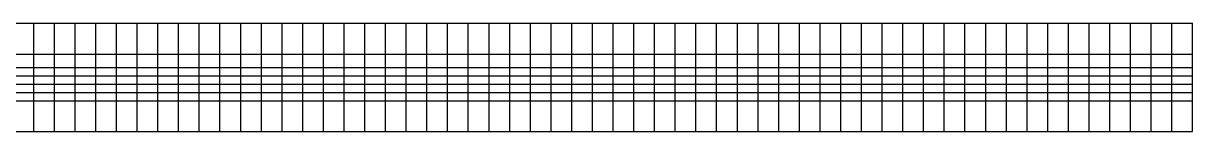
# Model space of a CAD drawing. Header units: millimetres. Extents: x 2497 to 11797, y 1522 to 1758.
# Drawn here: x 10667 to 11797, y 1522 to 1627 of the extents above; entities that cross this region are included whole.
import ezdxf
from ezdxf.enums import TextEntityAlignment as Align

# ---------------------------------------------------------------- set-up
doc = ezdxf.new("R2010")
doc.units = ezdxf.units.MM
doc.layers.add('SX_TABLE', color=7, linetype='Continuous')
doc.styles.add('UNC_GOST_Scheme', font='txt')

# ---------------------------------------------------------------- blocks, each defined once
blk = doc.blocks.new('SX_TCOL')
for p, q in [((-10, 105), (10, 105)), ((10, 0), (10, 105)), ((-10, 75), (10, 75)), ((-10, 62), (10, 62)), ((-10, 54), (10, 54)), ((-10, 46), (10, 46)), ((-10, 38), (10, 38)), ((-10, 30), (10, 30)), ((-10, 0), (10, 0))]:
    blk.add_line(p, q)
at = {"style": 'UNC_GOST_Scheme'}
for tag, p in [('CAB1', (-2.2, 90)), ('CAB2', (2.2, 90)), ('NAME1', (-3.4, 15)), ('NAME2', (0, 15)), ('NAME3', (3.4, 15))]:
    blk.add_attdef(tag, text='', height=2, rotation=90, dxfattribs=at).set_placement(p, align=Align.MIDDLE)
for tag, height, p in [('LINE', 1.8, (0, 58)), ('PH', 2, (0, 50)), ('POW', 2, (0, 42)), ('CUR', 2, (0, 34))]:
    blk.add_attdef(tag, text='', height=height, dxfattribs=at).set_placement(p, align=Align.MIDDLE)

msp = doc.modelspace()

# ---------------------------------------------------------------- block references
at = {"layer": 'SX_TABLE'}
for p in [(10667.2, 1522.5), (10687.2, 1522.5), (10707.2, 1522.5), (10727.2, 1522.5), (10747.2, 1522.5), (10767.2, 1522.5), (10787.2, 1522.5), (10807.2, 1522.5), (10827.2, 1522.5), (10847.2, 1522.5), (10867.2, 1522.5), (10887.2, 1522.5), (10907.2, 1522.5), (10927.2, 1522.5), (10947.2, 1522.5), (10967.2, 1522.5), (10987.2, 1522.5), (11007.2, 1522.5), (11027.2, 1522.5), (11047.2, 1522.5), (11067.2, 1522.5), (11087.2, 1522.5), (11107.2, 1522.5), (11127.2, 1522.5), (11147.2, 1522.5), (11167.2, 1522.5), (11187.2, 1522.5), (11207.2, 1522.5), (11227.2, 1522.5), (11247.2, 1522.5), (11267.2, 1522.5), (11287.2, 1522.5), (11307.2, 1522.5), (11327.2, 1522.5), (11347.2, 1522.5), (11367.2, 1522.5), (11387.2, 1522.5), (11407.2, 1522.5), (11427.2, 1522.5), (11447.2, 1522.5), (11467.2, 1522.5), (11487.2, 1522.5), (11507.2, 1522.5), (11527.2, 1522.5), (11547.2, 1522.5), (11567.2, 1522.5), (11587.2, 1522.5), (11607.2, 1522.5), (11627.2, 1522.5), (11647.2, 1522.5), (11667.2, 1522.5), (11687.2, 1522.5), (11707.2, 1522.5), (11727.2, 1522.5), (11747.2, 1522.5), (11767.2, 1522.5), (11787.2, 1522.5)]:
    msp.add_blockref('SX_TCOL', p, dxfattribs=at)

doc.saveas('drawing.dxf')
